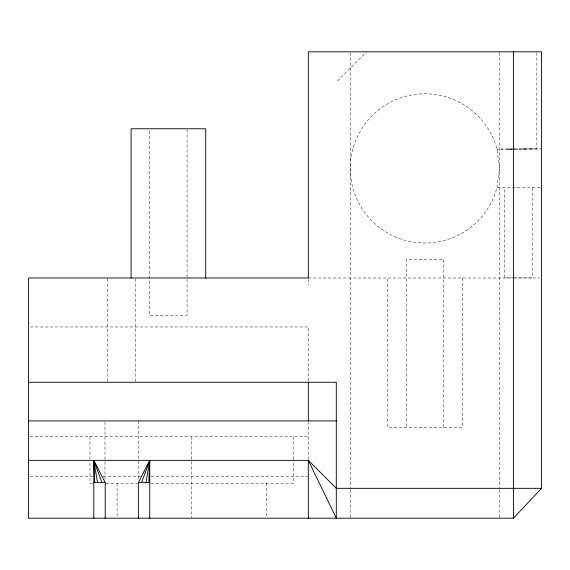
<?xml version="1.0" encoding="UTF-8"?>
<svg xmlns="http://www.w3.org/2000/svg" width="570" height="570" viewBox="0 0 570 570"><rect width="100%" height="100%" fill="white"/><g stroke="black" fill="none" stroke-linecap="round" stroke-linejoin="round"><path stroke-width="0.43" stroke-dasharray="2.85 2.14" d="M496.983 187.722L499.527 168.407L496.983 149.098A74.62 74.62 0 0 0 382.107 107.288A74.62 74.62 0 0 0 382.107 229.532A74.62 74.62 0 0 0 496.983 187.722L541.5 187.722M337.469 80.969L365.997 52.44M507.428 149.098L527.507 148.991M514.119 149.084L539.733 148.927M531.375 148.97L534.738 148.948M509.145 149.098L512.516 149.076M523.011 149.005L530.855 148.962M513.898 149.026L496.983 149.098L512.352 149.098M514.788 149.026L541.5 148.92M513.741 277.875L504.215 277.875L504.215 187.722M514.582 277.875L532.195 277.875L532.195 187.722M308.32 278.003L512.131 278.003M513.021 278.003L539.719 278.003M30.274 326.973L308.32 326.973L308.32 381.423M30.089 436.57L308.32 436.57M30.274 476.207L92.461 476.207M103.12 476.207L140.427 476.207M151.086 476.207L307.43 476.207M92.653 483.203L89.975 483.203L89.975 462.085M105.749 483.203L137.684 483.203M150.943 483.203L293.479 483.203L293.479 462.085M536.833 52.704L536.833 148.934M499.527 52.704L499.527 488.811M499.527 489.701L499.527 518.18M462.22 278.003L462.22 427.243L387.6 427.243L387.6 278.003M443.567 427.243L443.567 259.35L406.253 259.35L406.253 427.243M350.293 52.711L350.293 488.811M350.293 489.701L350.293 518.18M308.32 278.88L308.32 285M308.32 421.757L308.32 459.634M293.479 436.57L293.479 461.208M266.347 483.203L266.347 517.311M191.727 436.57L191.727 518.18M187.067 129.654L187.067 315.317L149.753 315.317L149.753 129.654M138.56 420.902L138.56 479.27M135.767 278.887L135.767 382.278M117.107 483.203L117.107 517.311M107.78 278.887L107.78 382.278M104.987 421.786L104.987 479.27M89.975 436.57L89.975 461.208"/><path stroke-width="0.85" d="M148.799 482.612L149.753 460.353L138.339 482.612L138.339 518.18M146.005 482.612L149.753 460.353L141.56 482.612M513.52 518.18L541.5 488.333L541.5 51.82L308.32 51.82L308.32 278.003L28.5 278.003L28.5 518.18L513.52 518.18L513.52 51.82M28.5 382.278L336.3 382.278L336.3 518.18L308.32 460.353L28.5 460.353M28.5 420.902L336.3 420.902M93.793 482.612L105.208 482.612L105.208 518.18M138.339 482.612L149.753 482.612M541.5 488.333L336.3 488.333L308.32 460.353L308.32 518.18M93.793 518.18L93.793 460.353L105.208 482.612M94.741 482.612L93.793 460.353L101.987 482.612M93.793 460.353L97.541 482.612M308.32 382.278L308.32 420.902M205.72 278.003L205.72 128.77L131.1 128.77L131.1 278.003M149.753 460.353L149.753 518.18"/></g></svg>
